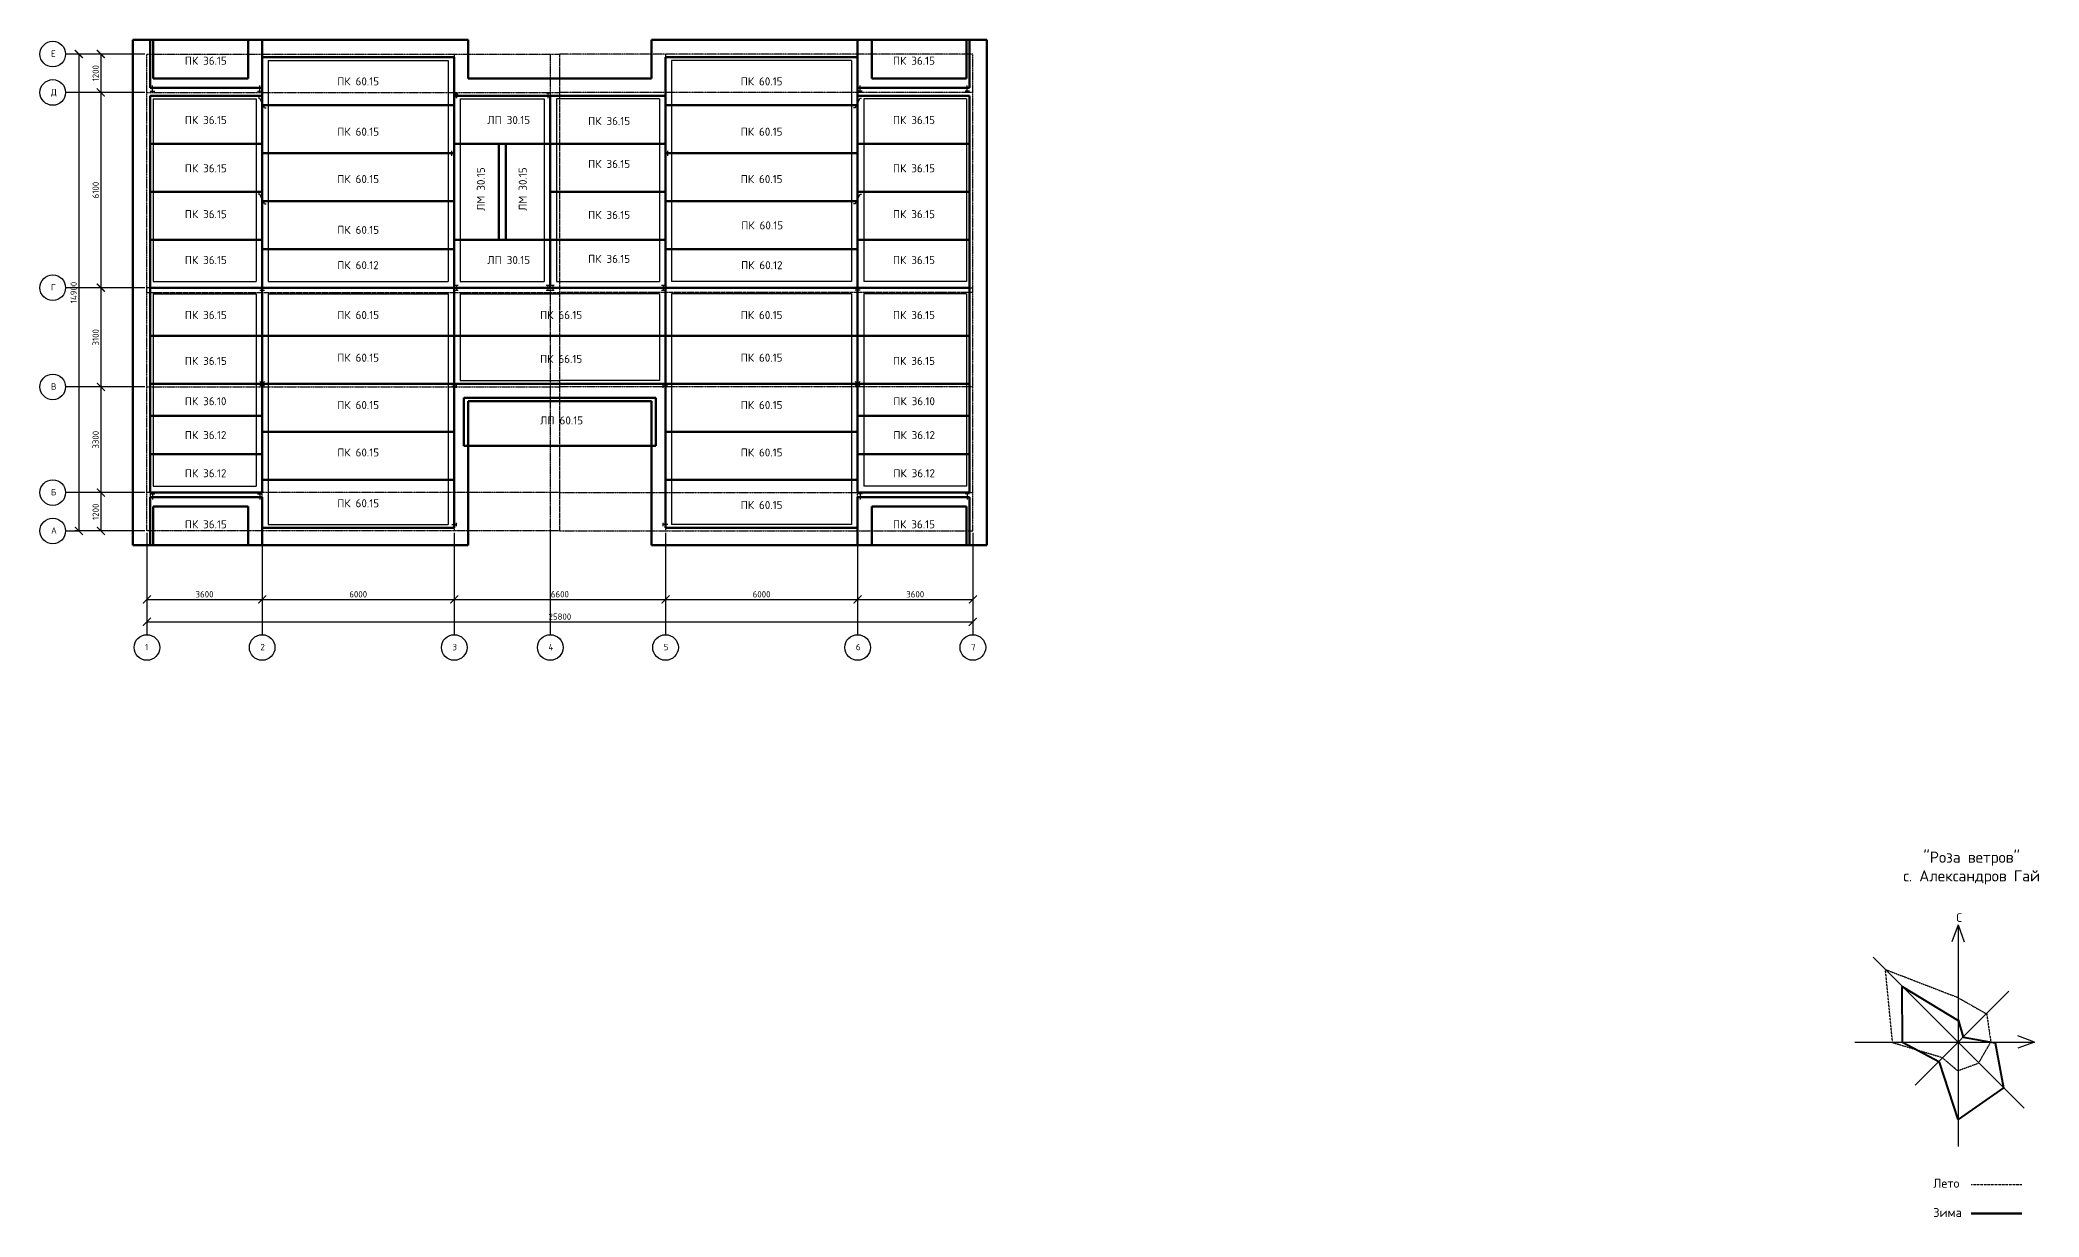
# Model space of a CAD drawing. Header units: millimetres. Extents: x -273369 to 399464, y -35443 to 194245.
# Drawn here: x -2590 to 59853, y -20681 to 16093 of the extents above; entities that cross this region are included whole.
import ezdxf

# ---------------------------------------------------------------- set-up
doc = ezdxf.new("R2010")
doc.units = ezdxf.units.MM
for name, pattern in [('CENTER2', [28.575, 19.05, -3.175, 3.175, -3.175]), ('осевая', [50.8, 31.75, -6.35, 6.35, -6.35]), ('осеваяX2', [101.6, 63.5, -12.7, 12.7, -12.7]), ('штриховая2', [9.525, 6.35, -3.175])]:
    doc.linetypes.add(name, pattern=pattern)
doc.styles.add('PDF ISOCPEUR', font='isocpeur.ttf', dxfattribs={"height": 3})
doc.styles.add('Курс2', font='isocpeur.ttf', dxfattribs={"height": 2.5})
doc.styles.add('стиль3', font='isocpeur.ttf')
doc.dimstyles.new('Линейный', dxfattribs={"dimscale": 0, "dimtxt": 2, "dimasz": 2.5, "dimexe": 1.25, "dimexo": 0.625, "dimtad": 1, "dimtxsty": 'Курс2', "dimblk": 'ARCHTICK', "dimcen": 2.5, "dimadec": 0, "dimazin": 0, "dimtfac": 1, "dimtmove": 0, "dimatfit": 3, "dimldrblk": 'ARCHTICK', "dimfxl": 1, "dimarcsym": 0})

# ---------------------------------------------------------------- blocks, each defined once
blk = doc.blocks.new('_ArchTick')
at = {"color": 0, "linetype": 'ByBlock', "lineweight": 60, "const_width": 0.15}
blk.add_lwpolyline([(-0.5, -0.5), (0.5, 0.5)], dxfattribs=at)
blk = doc.blocks.new('*D155')
at = {"color": 0, "lineweight": -2, "transparency": 16777216}
for p, q in [((750, 690), (750, -1512)), ((4350, 690), (4350, -1512)), ((750, -1387), (4350, -1387))]:
    blk.add_line(p, q, dxfattribs=at)
at = {"layer": 'Defpoints', "color": 0, "transparency": 16777216}
for p in [(750, 753), (4350, 753), (4350, -1387)]:
    blk.add_point(p, dxfattribs=at)
at = {"color": 0, "lineweight": -2, "transparency": 16777216, "xscale": 250, "yscale": 250, "zscale": 250, "rotation": 180}
blk.add_blockref('_ArchTick', (750, -1387), dxfattribs=at)
at = {"color": 0, "lineweight": -2, "transparency": 16777216, "xscale": 250, "yscale": 250, "zscale": 250}
blk.add_blockref('_ArchTick', (4350, -1387), dxfattribs=at)
at = {"color": 0, "transparency": 16777216, "insert": (2550, -1225), "char_height": 200, "attachment_point": 5, "style": 'Курс2'}
blk.add_mtext('3600', dxfattribs=at)
blk = doc.blocks.new('*D156')
at = {"color": 0, "lineweight": -2, "transparency": 16777216}
for p, q in [((4350, 690), (4350, -1512)), ((10350, 690), (10350, -1512)), ((4350, -1387), (10350, -1387))]:
    blk.add_line(p, q, dxfattribs=at)
at = {"layer": 'Defpoints', "color": 0, "transparency": 16777216}
for p in [(4350, 753), (10350, 753), (10350, -1387)]:
    blk.add_point(p, dxfattribs=at)
at = {"color": 0, "lineweight": -2, "transparency": 16777216, "xscale": 250, "yscale": 250, "zscale": 250, "rotation": 180}
blk.add_blockref('_ArchTick', (4350, -1387), dxfattribs=at)
at = {"color": 0, "lineweight": -2, "transparency": 16777216, "xscale": 250, "yscale": 250, "zscale": 250}
blk.add_blockref('_ArchTick', (10350, -1387), dxfattribs=at)
at = {"color": 0, "transparency": 16777216, "insert": (7350, -1225), "char_height": 200, "attachment_point": 5, "style": 'Курс2'}
blk.add_mtext('6000', dxfattribs=at)
blk = doc.blocks.new('*D150')
at = {"color": 0, "lineweight": -2, "transparency": 16777216}
for p, q in [((10350, 690), (10350, -1512)), ((16950, 690), (16950, -1512)), ((10350, -1387), (16950, -1387))]:
    blk.add_line(p, q, dxfattribs=at)
at = {"layer": 'Defpoints', "color": 0, "transparency": 16777216}
for p in [(10350, 753), (16950, 753), (16950, -1387)]:
    blk.add_point(p, dxfattribs=at)
at = {"color": 0, "lineweight": -2, "transparency": 16777216, "xscale": 250, "yscale": 250, "zscale": 250, "rotation": 180}
blk.add_blockref('_ArchTick', (10350, -1387), dxfattribs=at)
at = {"color": 0, "lineweight": -2, "transparency": 16777216, "xscale": 250, "yscale": 250, "zscale": 250}
blk.add_blockref('_ArchTick', (16950, -1387), dxfattribs=at)
at = {"color": 0, "transparency": 16777216, "insert": (13650, -1225), "char_height": 200, "attachment_point": 5, "style": 'Курс2'}
blk.add_mtext('6600', dxfattribs=at)
blk = doc.blocks.new('*D151')
at = {"color": 0, "lineweight": -2, "transparency": 16777216}
for p, q in [((16950, 690), (16950, -1512)), ((22950, 690), (22950, -1512)), ((16950, -1387), (22950, -1387))]:
    blk.add_line(p, q, dxfattribs=at)
at = {"layer": 'Defpoints', "color": 0, "transparency": 16777216}
for p in [(16950, 753), (22950, 753), (22950, -1387)]:
    blk.add_point(p, dxfattribs=at)
at = {"color": 0, "lineweight": -2, "transparency": 16777216, "xscale": 250, "yscale": 250, "zscale": 250, "rotation": 180}
blk.add_blockref('_ArchTick', (16950, -1387), dxfattribs=at)
at = {"color": 0, "lineweight": -2, "transparency": 16777216, "xscale": 250, "yscale": 250, "zscale": 250}
blk.add_blockref('_ArchTick', (22950, -1387), dxfattribs=at)
at = {"color": 0, "transparency": 16777216, "insert": (19950, -1225), "char_height": 200, "attachment_point": 5, "style": 'Курс2'}
blk.add_mtext('6000', dxfattribs=at)
blk = doc.blocks.new('*D152')
at = {"color": 0, "lineweight": -2, "transparency": 16777216}
for p, q in [((22950, 690), (22950, -1512)), ((26550, 690), (26550, -1512)), ((22950, -1387), (26550, -1387))]:
    blk.add_line(p, q, dxfattribs=at)
at = {"layer": 'Defpoints', "color": 0, "transparency": 16777216}
for p in [(22950, 753), (26550, 753), (26550, -1387)]:
    blk.add_point(p, dxfattribs=at)
at = {"color": 0, "lineweight": -2, "transparency": 16777216, "xscale": 250, "yscale": 250, "zscale": 250, "rotation": 180}
blk.add_blockref('_ArchTick', (22950, -1387), dxfattribs=at)
at = {"color": 0, "lineweight": -2, "transparency": 16777216, "xscale": 250, "yscale": 250, "zscale": 250}
blk.add_blockref('_ArchTick', (26550, -1387), dxfattribs=at)
at = {"color": 0, "transparency": 16777216, "insert": (24750, -1225), "char_height": 200, "attachment_point": 5, "style": 'Курс2'}
blk.add_mtext('3600', dxfattribs=at)
blk = doc.blocks.new('*D153')
at = {"color": 0, "lineweight": -2, "transparency": 16777216}
for p, q in [((750, 690), (750, -2212)), ((26550, 690), (26550, -2212)), ((750, -2087), (26550, -2087))]:
    blk.add_line(p, q, dxfattribs=at)
at = {"layer": 'Defpoints', "color": 0, "transparency": 16777216}
for p in [(750, 753), (26550, 753), (26550, -2087)]:
    blk.add_point(p, dxfattribs=at)
at = {"color": 0, "lineweight": -2, "transparency": 16777216, "xscale": 250, "yscale": 250, "zscale": 250, "rotation": 180}
blk.add_blockref('_ArchTick', (750, -2087), dxfattribs=at)
at = {"color": 0, "lineweight": -2, "transparency": 16777216, "xscale": 250, "yscale": 250, "zscale": 250}
blk.add_blockref('_ArchTick', (26550, -2087), dxfattribs=at)
at = {"color": 0, "transparency": 16777216, "insert": (13650, -1925), "char_height": 200, "attachment_point": 5, "style": 'Курс2'}
blk.add_mtext('25800', dxfattribs=at)
blk = doc.blocks.new('*D157')
at = {"color": 0, "lineweight": -2, "transparency": 16777216}
for p, q in [((688, 15653), (-813, 15653)), ((-688, 15653), (-688, 14453)), ((688, 14453), (-813, 14453))]:
    blk.add_line(p, q, dxfattribs=at)
at = {"layer": 'Defpoints', "color": 0, "transparency": 16777216}
for p in [(750, 15653), (-688, 14453), (750, 14453)]:
    blk.add_point(p, dxfattribs=at)
at = {"color": 0, "lineweight": -2, "transparency": 16777216, "xscale": 250, "yscale": 250, "zscale": 250}
for p, rotation in [((-688, 15653), 90), ((-688, 14453), 270)]:
    blk.add_blockref('_ArchTick', p, dxfattribs=dict(at, rotation=rotation))
at = {"color": 0, "transparency": 16777216, "insert": (-850, 15053), "char_height": 200, "attachment_point": 5, "rotation": 90, "style": 'Курс2'}
blk.add_mtext('1200', dxfattribs=at)
blk = doc.blocks.new('*D158')
at = {"color": 0, "lineweight": -2, "transparency": 16777216}
for p, q in [((688, 14453), (-813, 14453)), ((-688, 14453), (-688, 8353)), ((688, 8353), (-813, 8353))]:
    blk.add_line(p, q, dxfattribs=at)
at = {"layer": 'Defpoints', "color": 0, "transparency": 16777216}
for p in [(750, 14453), (-688, 8353), (750, 8353)]:
    blk.add_point(p, dxfattribs=at)
at = {"color": 0, "lineweight": -2, "transparency": 16777216, "xscale": 250, "yscale": 250, "zscale": 250}
for p, rotation in [((-688, 14453), 90), ((-688, 8353), 270)]:
    blk.add_blockref('_ArchTick', p, dxfattribs=dict(at, rotation=rotation))
at = {"color": 0, "transparency": 16777216, "insert": (-850, 11403), "char_height": 200, "attachment_point": 5, "rotation": 90, "style": 'Курс2'}
blk.add_mtext('6100', dxfattribs=at)
blk = doc.blocks.new('*D159')
at = {"color": 0, "lineweight": -2, "transparency": 16777216}
for p, q in [((688, 8353), (-813, 8353)), ((-688, 8353), (-688, 5253)), ((688, 5253), (-813, 5253))]:
    blk.add_line(p, q, dxfattribs=at)
at = {"layer": 'Defpoints', "color": 0, "transparency": 16777216}
for p in [(750, 8353), (-688, 5253), (750, 5253)]:
    blk.add_point(p, dxfattribs=at)
at = {"color": 0, "lineweight": -2, "transparency": 16777216, "xscale": 250, "yscale": 250, "zscale": 250}
for p, rotation in [((-688, 8353), 90), ((-688, 5253), 270)]:
    blk.add_blockref('_ArchTick', p, dxfattribs=dict(at, rotation=rotation))
at = {"color": 0, "transparency": 16777216, "insert": (-850, 6803), "char_height": 200, "attachment_point": 5, "rotation": 90, "style": 'Курс2'}
blk.add_mtext('3100', dxfattribs=at)
blk = doc.blocks.new('*D160')
at = {"color": 0, "lineweight": -2, "transparency": 16777216}
for p, q in [((688, 5253), (-813, 5253)), ((-688, 5253), (-688, 1953)), ((688, 1953), (-813, 1953))]:
    blk.add_line(p, q, dxfattribs=at)
at = {"layer": 'Defpoints', "color": 0, "transparency": 16777216}
for p in [(750, 5253), (-688, 1953), (750, 1953)]:
    blk.add_point(p, dxfattribs=at)
at = {"color": 0, "lineweight": -2, "transparency": 16777216, "xscale": 250, "yscale": 250, "zscale": 250}
for p, rotation in [((-688, 5253), 90), ((-688, 1953), 270)]:
    blk.add_blockref('_ArchTick', p, dxfattribs=dict(at, rotation=rotation))
at = {"color": 0, "transparency": 16777216, "insert": (-850, 3603), "char_height": 200, "attachment_point": 5, "rotation": 90, "style": 'Курс2'}
blk.add_mtext('3300', dxfattribs=at)
blk = doc.blocks.new('*D161')
at = {"color": 0, "lineweight": -2, "transparency": 16777216}
for p, q in [((688, 1953), (-813, 1953)), ((-688, 1953), (-688, 753)), ((688, 753), (-813, 753))]:
    blk.add_line(p, q, dxfattribs=at)
at = {"layer": 'Defpoints', "color": 0, "transparency": 16777216}
for p in [(750, 1953), (-688, 753), (750, 753)]:
    blk.add_point(p, dxfattribs=at)
at = {"color": 0, "lineweight": -2, "transparency": 16777216, "xscale": 250, "yscale": 250, "zscale": 250}
for p, rotation in [((-688, 1953), 90), ((-688, 753), 270)]:
    blk.add_blockref('_ArchTick', p, dxfattribs=dict(at, rotation=rotation))
at = {"color": 0, "transparency": 16777216, "insert": (-850, 1353), "char_height": 200, "attachment_point": 5, "rotation": 90, "style": 'Курс2'}
blk.add_mtext('1200', dxfattribs=at)
blk = doc.blocks.new('*D154')
at = {"color": 0, "lineweight": -2, "transparency": 16777216}
for p, q in [((688, 15653), (-1500, 15653)), ((-1375, 15653), (-1375, 753)), ((688, 753), (-1500, 753))]:
    blk.add_line(p, q, dxfattribs=at)
at = {"layer": 'Defpoints', "color": 0, "transparency": 16777216}
for p in [(750, 15653), (-1375, 753), (750, 753)]:
    blk.add_point(p, dxfattribs=at)
at = {"color": 0, "lineweight": -2, "transparency": 16777216, "xscale": 250, "yscale": 250, "zscale": 250}
for p, rotation in [((-1375, 15653), 90), ((-1375, 753), 270)]:
    blk.add_blockref('_ArchTick', p, dxfattribs=dict(at, rotation=rotation))
at = {"color": 0, "transparency": 16777216, "insert": (-1537, 8203), "char_height": 200, "attachment_point": 5, "rotation": 90, "style": 'Курс2'}
blk.add_mtext('14900', dxfattribs=at)

msp = doc.modelspace()

# ---------------------------------------------------------------- linework, layer by layer
for p, q in [((-1374.564, 15652.601), (-1774.564, 15652.601)), ((4540.178, 15452.601), (10160.178, 15452.601)), ((4540.178, 15452.601), (4540.178, 8542.601)), ((10160.178, 15452.601), (10160.178, 8542.601)), ((17140.178, 15452.601), (17140.178, 8542.601)), ((22760.178, 15452.601), (17140.178, 15452.601)), ((22760.178, 15452.601), (22760.178, 8542.601)), ((-687.665, 14452.601), (-1787.665, 14452.601)), ((855.178, 14492.601), (995.178, 14492.601)), ((925.178, 14492.601), (925.178, 14667.601)), ((4205.178, 14492.601), (4345.178, 14492.601)), ((4275.178, 14492.601), (4275.178, 14667.601)), ((10475.178, 14402.601), (10375.178, 14402.601)), ((10425.178, 14352.601), (10425.178, 14402.601)), ((13325.178, 14427.601), (13225.178, 14427.601)), ((13275.178, 14427.601), (13275.178, 14277.601)), ((23095.178, 14492.601), (22955.178, 14492.601)), ((23025.178, 14492.601), (23025.178, 14667.601)), ((26445.178, 14492.601), (26305.178, 14492.601)), ((26375.178, 14492.601), (26375.178, 14667.601)), ((950.178, 14252.601), (4160.178, 14252.601)), ((950.178, 14252.601), (950.178, 8542.601)), ((4160.178, 14252.601), (4160.178, 8542.601)), ((4275.178, 14277.601), (4225.178, 14277.601)), ((4425.178, 13977.601), (4275.178, 14277.601)), ((4275.178, 14277.601), (4275.178, 14277.601)), ((4350.178, 14052.601), (4425.178, 14052.601)), ((4425.178, 13977.601), (4475.178, 13977.601)), ((10425.178, 14352.601), (10425.178, 14277.601)), ((10425.178, 14277.601), (10425.178, 14352.601)), ((10540.178, 14252.601), (13160.178, 14252.601)), ((10540.178, 14252.601), (10540.178, 8542.601)), ((13160.178, 14252.601), (13160.178, 8542.601)), ((13350.178, 14352.601), (13275.178, 14352.601)), ((16760.178, 14252.601), (13540.178, 14252.601)), ((13540.178, 14252.601), (13540.178, 8542.601)), ((16760.178, 14252.601), (16760.178, 8542.601)), ((22875.178, 13977.601), (22825.178, 13977.601)), ((22875.178, 13977.601), (23025.178, 14277.601)), ((23025.178, 14277.601), (23075.178, 14277.601)), ((23140.178, 14252.601), (23140.178, 8542.601)), ((26350.178, 14252.601), (23140.178, 14252.601)), ((26350.178, 14252.601), (26350.178, 8542.601)), ((10275.178, 12477.601), (10275.178, 12627.601)), ((11740.178, 12852.601), (10540.178, 12852.601)), ((17025.178, 12477.601), (17025.178, 12627.601)), ((4275.178, 11277.601), (4225.178, 11277.601)), ((4425.178, 10977.601), (4275.178, 11277.601)), ((4350.178, 11352.601), (4350.178, 11277.601)), ((22875.178, 10977.601), (23025.178, 11277.601)), ((23025.178, 11277.601), (23075.178, 11277.601)), ((4425.178, 10977.601), (4475.178, 10977.601)), ((22875.178, 10977.601), (22825.178, 10977.601)), ((-687.665, 8352.601), (-1787.665, 8352.601)), ((950.178, 8542.601), (4160.178, 8542.601)), ((950.178, 8162.601), (950.178, 2152.601)), ((950.178, 8162.601), (4160.178, 8162.601)), ((4160.178, 8162.601), (4160.178, 2152.601)), ((4275.178, 8277.601), (4425.178, 8277.601)), ((4540.178, 8542.601), (10160.178, 8542.601)), ((4540.178, 8162.601), (4540.178, 952.601)), ((4540.178, 8162.601), (10160.178, 8162.601)), ((10160.178, 8162.601), (10160.178, 952.601)), ((10375.178, 8427.601), (10475.178, 8427.601)), ((10375.178, 8277.601), (10475.178, 8277.601)), ((10425.178, 8427.601), (10425.178, 8277.601)), ((10540.178, 8542.601), (13160.178, 8542.601)), ((10540.178, 8162.601), (13650.178, 8162.601)), ((10540.178, 8162.601), (10540.178, 5452.601)), ((13225.178, 8427.601), (13325.178, 8427.601)), ((13225.178, 8277.601), (13325.178, 8277.601)), ((13275.178, 8427.601), (13275.178, 8277.601)), ((13375.178, 8427.601), (13475.178, 8427.601)), ((13375.178, 8277.601), (13475.178, 8277.601)), ((13425.178, 8427.601), (13425.178, 8277.601)), ((13540.178, 8542.601), (16760.178, 8542.601)), ((16760.178, 8162.601), (13650.178, 8162.601)), ((16760.178, 8162.601), (16760.178, 5452.601)), ((16825.178, 8427.601), (16925.178, 8427.601)), ((16825.178, 8277.601), (16925.178, 8277.601)), ((16875.178, 8427.601), (16875.178, 8277.601)), ((17025.178, 8352.601), (16875.178, 8352.601)), ((22760.178, 8542.601), (17140.178, 8542.601)), ((17140.178, 8162.601), (17140.178, 952.601)), ((22760.178, 8162.601), (17140.178, 8162.601)), ((22760.178, 8162.601), (22760.178, 952.601)), ((23025.178, 8277.601), (22875.178, 8277.601)), ((22950.178, 8352.601), (22950.178, 8277.601)), ((26350.178, 8542.601), (23140.178, 8542.601)), ((23140.178, 8162.601), (23140.178, 2152.601)), ((26350.178, 8162.601), (23140.178, 8162.601)), ((26350.178, 8162.601), (26350.178, 2152.601)), ((-687.665, 5252.601), (-1787.665, 5252.601)), ((4425.178, 5427.601), (4275.178, 5277.601)), ((4425.178, 5277.601), (4275.178, 5427.601)), ((10275.178, 5277.601), (10425.178, 5277.601)), ((10425.178, 5227.601), (10425.178, 5327.601)), ((10540.178, 5452.601), (13650.178, 5452.601)), ((16760.178, 5452.601), (13650.178, 5452.601)), ((17025.178, 5352.601), (16875.178, 5352.601)), ((16875.178, 5227.601), (16875.178, 5327.601)), ((17025.178, 5277.601), (16875.178, 5277.601)), ((22875.178, 5427.601), (23025.178, 5277.601)), ((22875.178, 5277.601), (23025.178, 5427.601)), ((-687.665, 1952.601), (-1787.665, 1952.601)), ((850.178, 1952.601), (850.178, 312.601)), ((855.178, 1912.601), (995.178, 1912.601)), ((925.178, 1912.601), (925.178, 1737.601)), ((950.178, 2152.601), (4160.178, 2152.601)), ((4205.178, 1912.601), (4345.178, 1912.601)), ((4275.178, 1912.601), (4275.178, 1737.601)), ((23095.178, 1912.601), (22955.178, 1912.601)), ((23025.178, 1912.601), (23025.178, 1737.601)), ((26350.178, 2152.601), (23140.178, 2152.601)), ((26445.178, 1912.601), (26305.178, 1912.601)), ((26375.178, 1912.601), (26375.178, 1737.601)), ((4350.178, 1812.601), (4275.178, 1812.601)), ((4350.178, 312.601), (4350.178, 1812.601)), ((-1789.822, 752.601), (-1374.564, 752.601)), ((4540.178, 952.601), (10160.178, 952.601)), ((10275.178, 952.601), (10425.178, 952.601)), ((10425.178, 902.601), (10425.178, 1002.601)), ((13350.178, 752.601), (13350.178, -2487.399)), ((16875.178, 902.601), (16875.178, 1002.601)), ((17025.178, 952.601), (16875.178, 952.601)), ((22760.178, 952.601), (17140.178, 952.601)), ((4350.178, -1387.399), (4350.178, -2487.399)), ((10350.178, -1387.399), (10350.178, -2487.399)), ((16950.178, -1387.399), (16950.178, -2487.399)), ((22950.178, -1387.399), (22950.178, -2487.399)), ((750.178, -2087.399), (750.178, -2487.399)), ((26550.178, -2087.399), (26550.178, -2487.399))]:
    msp.add_line(p, q)
at = {"lineweight": 60}
for p, q in [((310.178, 16092.601), (310.178, 312.601)), ((310.178, 16092.601), (950.178, 16092.601)), ((4350.178, 16092.601), (850.178, 16092.601)), ((850.178, 16092.601), (850.178, 14592.601)), ((950.178, 16092.601), (950.178, 14892.601)), ((3910.178, 16092.601), (10790.178, 16092.601)), ((3910.178, 16092.601), (3910.178, 14892.601)), ((4350.178, 14592.601), (4350.178, 16092.601)), ((10790.178, 16092.601), (10790.178, 14892.601)), ((16510.178, 16092.601), (16510.178, 14892.601)), ((23390.178, 16092.601), (16510.178, 16092.601)), ((22950.178, 16092.601), (26450.178, 16092.601)), ((22950.178, 14592.601), (22950.178, 16092.601)), ((23390.178, 16092.601), (23390.178, 14892.601)), ((26350.178, 16092.601), (26350.178, 14892.601)), ((26990.178, 16092.601), (26350.178, 16092.601)), ((26450.178, 16092.601), (26450.178, 14592.601)), ((26990.178, 16092.601), (26990.178, 312.601)), ((4350.178, 15552.601), (10350.178, 15552.601)), ((4350.178, 15552.601), (4350.178, 8352.601)), ((10350.178, 15552.601), (10350.178, 8352.601)), ((22950.178, 15552.601), (16950.178, 15552.601)), ((16950.178, 15552.601), (16950.178, 8352.601)), ((22950.178, 15552.601), (22950.178, 8352.601)), ((850.178, 14592.601), (4350.178, 14592.601)), ((950.178, 14892.601), (3910.178, 14892.601)), ((10790.178, 14892.601), (13650.178, 14892.601)), ((16510.178, 14892.601), (13650.178, 14892.601)), ((26450.178, 14592.601), (22950.178, 14592.601)), ((26350.178, 14892.601), (23390.178, 14892.601)), ((850.178, 14352.601), (4350.178, 14352.601)), ((850.178, 14352.601), (850.178, 8352.601)), ((4350.178, 14352.601), (4350.178, 8352.601)), ((4350.178, 14052.601), (10350.178, 14052.601)), ((10350.178, 12852.601), (10350.178, 14352.601)), ((10350.178, 14352.601), (13350.178, 14352.601)), ((13350.178, 14352.601), (13350.178, 12852.601)), ((13350.178, 14352.601), (16950.178, 14352.601)), ((22950.178, 14052.601), (16950.178, 14052.601)), ((26450.178, 14352.601), (22950.178, 14352.601)), ((22950.178, 14352.601), (22950.178, 8352.601)), ((26450.178, 14352.601), (26450.178, 8352.601)), ((850.178, 12852.601), (4350.178, 12852.601)), ((4350.178, 12552.601), (10350.178, 12552.601)), ((13350.178, 12852.601), (10350.178, 12852.601)), ((11740.178, 9852.601), (11740.178, 12852.601)), ((11960.178, 12852.601), (11960.178, 9852.601)), ((13350.178, 12852.601), (16950.178, 12852.601)), ((13350.178, 12852.601), (13350.178, 9852.601)), ((22950.178, 12552.601), (16950.178, 12552.601)), ((26450.178, 12852.601), (22950.178, 12852.601)), ((850.178, 11352.601), (4350.178, 11352.601)), ((13350.178, 11352.601), (16950.178, 11352.601)), ((26450.178, 11352.601), (22950.178, 11352.601)), ((4350.178, 11052.601), (10350.178, 11052.601)), ((22950.178, 11052.601), (16950.178, 11052.601)), ((850.178, 9852.601), (4350.178, 9852.601)), ((4350.178, 9552.601), (10350.178, 9552.601)), ((13350.178, 9852.601), (10350.178, 9852.601)), ((10350.178, 9852.601), (10350.178, 8352.601)), ((13350.178, 8352.601), (13350.178, 9852.601)), ((13350.178, 9852.601), (16950.178, 9852.601)), ((22950.178, 9552.601), (16950.178, 9552.601)), ((26450.178, 9852.601), (22950.178, 9852.601)), ((850.178, 8352.601), (4350.178, 8352.601)), ((850.178, 8352.601), (850.178, 1952.601)), ((4350.178, 8352.601), (4350.178, 1952.601)), ((4350.178, 8352.601), (10350.178, 8352.601)), ((10350.178, 8352.601), (13350.178, 8352.601)), ((10350.178, 8352.601), (10350.178, 852.601)), ((10350.178, 8352.601), (16950.178, 8352.601)), ((16950.178, 8352.601), (16950.178, 5352.601)), ((16950.178, 8352.601), (16950.178, 852.601)), ((22950.178, 8352.601), (16950.178, 8352.601)), ((22950.178, 8352.601), (16950.178, 8352.601)), ((26450.178, 8352.601), (22950.178, 8352.601)), ((22950.178, 8352.601), (22950.178, 1952.601)), ((26450.178, 8352.601), (26450.178, 1952.601)), ((850.178, 6852.601), (4350.178, 6852.601)), ((4350.178, 6852.601), (10350.178, 6852.601)), ((10350.178, 6852.601), (16950.178, 6852.601)), ((22950.178, 6852.601), (16950.178, 6852.601)), ((26450.178, 6852.601), (22950.178, 6852.601)), ((850.178, 5352.601), (4350.178, 5352.601)), ((4350.178, 5352.601), (10350.178, 5352.601)), ((16950.178, 5352.601), (10350.178, 5352.601)), ((10350.178, 5352.601), (16950.178, 5352.601)), ((22950.178, 5352.601), (16950.178, 5352.601)), ((26450.178, 5352.601), (22950.178, 5352.601)), ((10650.178, 4912.601), (16650.178, 4912.601)), ((10650.178, 4912.601), (10650.178, 3412.601)), ((10790.178, 4812.601), (13650.178, 4812.601)), ((10790.178, 4812.601), (10790.178, 312.601)), ((16510.178, 4812.601), (13650.178, 4812.601)), ((16510.178, 4812.601), (16510.178, 312.601)), ((16650.178, 3412.601), (16650.178, 4912.601)), ((850.178, 4352.601), (4350.178, 4352.601)), ((4350.178, 3852.601), (10350.178, 3852.601)), ((22950.178, 3852.601), (16950.178, 3852.601)), ((26450.178, 4352.601), (22950.178, 4352.601)), ((850.178, 3152.601), (4350.178, 3152.601)), ((10650.178, 3412.601), (16650.178, 3412.601)), ((26450.178, 3152.601), (22950.178, 3152.601)), ((850.178, 1952.601), (4350.178, 1952.601)), ((4350.178, 2352.601), (10350.178, 2352.601)), ((22950.178, 2352.601), (16950.178, 2352.601)), ((26450.178, 1952.601), (22950.178, 1952.601)), ((850.178, 1812.601), (4350.178, 1812.601)), ((850.178, 312.601), (850.178, 1812.601)), ((950.178, 1512.601), (3910.178, 1512.601)), ((950.178, 1512.601), (950.178, 312.601)), ((3910.178, 312.601), (3910.178, 1512.601)), ((4350.178, 1812.601), (4350.178, 312.601)), ((22950.178, 1812.601), (22950.178, 312.601)), ((26450.178, 1812.601), (22950.178, 1812.601)), ((23390.178, 1512.601), (23390.178, 312.601)), ((26350.178, 1512.601), (23390.178, 1512.601)), ((26350.178, 1512.601), (26350.178, 312.601)), ((26450.178, 312.601), (26450.178, 1812.601)), ((10350.178, 852.601), (4350.178, 852.601)), ((16950.178, 852.601), (22950.178, 852.601)), ((310.178, 312.601), (950.178, 312.601)), ((4350.178, 312.601), (850.178, 312.601)), ((3910.178, 312.601), (10790.178, 312.601)), ((23390.178, 312.601), (16510.178, 312.601)), ((22950.178, 312.601), (26450.178, 312.601)), ((26990.178, 312.601), (26350.178, 312.601))]:
    msp.add_line(p, q, dxfattribs=at)
at = {"color": 116, "linetype": 'осевая', "true_color": 0x136734}
for p, q in [((750.178, 752.601), (750.178, 15652.601)), ((4350.178, 752.601), (4350.178, 15652.601)), ((10350.178, 15652.601), (10350.178, 752.601)), ((13350.178, 15652.601), (13350.178, 752.601)), ((16950.178, 15652.601), (16950.178, 752.601)), ((22950.178, 752.601), (22950.178, 15652.601)), ((26550.178, 752.601), (26550.178, 15652.601))]:
    msp.add_line(p, q, dxfattribs=at)
at = {"color": 217, "linetype": 'осевая', "true_color": 0x93278f}
for p, q in [((750.178, 15652.601), (13650.178, 15652.601)), ((26550.178, 15652.601), (13650.178, 15652.601)), ((750.178, 14452.601), (13650.178, 14452.601)), ((26550.178, 14452.601), (13650.178, 14452.601)), ((13650.178, 8352.601), (750.178, 8352.601)), ((13650.178, 8352.601), (26550.178, 8352.601)), ((750.178, 5252.601), (13650.178, 5252.601)), ((26550.178, 5252.601), (13650.178, 5252.601)), ((13650.178, 1952.601), (750.178, 1952.601)), ((13650.178, 1952.601), (26550.178, 1952.601)), ((13650.178, 752.601), (750.178, 752.601)), ((13650.178, 752.601), (26550.178, 752.601))]:
    msp.add_line(p, q, dxfattribs=at)
at = {"color": 242, "linetype": 'осеваяX2', "true_color": 0xcd2027}
for p, q in [((13650.178, 752.601), (13650.178, 15652.601)), ((750.178, 8202.601), (13650.178, 8202.601)), ((26550.178, 8202.601), (13650.178, 8202.601))]:
    msp.add_line(p, q, dxfattribs=at)
at = {"color": 0, "lineweight": 25}
for p, q in [((57324.562, -11556.999), (57131.425, -12081.103)), ((57324.562, -11556.999), (57324.562, -18480.501)), ((57324.562, -11556.999), (57517.7, -12081.103)), ((54674.174, -12565.151), (59394.447, -17285.424)), ((58912.321, -13627.781), (55980.126, -16559.976)), ((54099.095, -15215.539), (59711.35, -15215.539)), ((59711.35, -15215.539), (59187.246, -15022.402)), ((59711.35, -15215.539), (59187.246, -15408.677))]:
    msp.add_line(p, q, dxfattribs=at)
at = {"color": 0, "linetype": 'штриховая2', "lineweight": 25}
for p, q in [((55056.819, -12948.391), (57306.37, -13817.421)), ((55279.652, -15237.543), (55056.819, -12958.989)), ((57306.37, -13817.421), (58218.924, -14336.719)), ((58218.924, -14336.719), (58346.257, -15205.749)), ((56828.871, -15703.851), (55279.652, -15237.543)), ((58346.257, -15205.749), (57953.646, -15884.016)), ((57316.981, -16117.17), (56828.871, -15703.851)), ((57953.646, -15884.016), (57316.981, -16117.17)), ((57734.767, -19660.771), (59316.422, -19660.771))]:
    msp.add_line(p, q, dxfattribs=at)
at = {"color": 0, "lineweight": 40}
for p, q in [((55588.834, -15225.751), (55578.438, -13481.543)), ((55578.438, -13481.543), (57323.393, -14539.686)), ((57324.562, -14525.576), (57482.304, -15057.715)), ((56742.688, -15838.3), (55588.834, -15225.751)), ((57482.304, -15057.715), (58482.928, -15239.421)), ((58482.928, -15239.421), (58738.545, -16648.111)), ((57324.813, -17634.419), (56742.688, -15838.3)), ((58738.545, -16648.111), (57324.813, -17634.419))]:
    msp.add_line(p, q, dxfattribs=at)
at = {"color": 0, "lineweight": 53}
msp.add_line((57734.767, -20575.035), (59316.422, -20575.035), dxfattribs=at)
for centre in [(-2189.822, 15652.601), (-2189.822, 14452.601), (-2189.822, 8352.601), (-2189.822, 5252.601), (-2189.822, 1952.601), (-2189.822, 752.601), (750.178, -2887.399), (4350.178, -2887.399), (10350.178, -2887.399), (13350.178, -2887.399), (16950.178, -2887.399), (22950.178, -2887.399), (26550.178, -2887.399)]:
    msp.add_circle(centre, 400)

# ---------------------------------------------------------------- texts
at = {"style": 'Курс2'}
for s, p in [('Е', (-2244.407, 15565.324)), ('Д', (-2244.407, 14365.324)), ('Г', (-2244.407, 8265.324)), ('В', (-2244.407, 5165.324)), ('Б', (-2244.407, 1865.324)), ('А', (-2244.407, 665.324)), ('1', (695.593, -2974.676)), ('2', (4295.593, -2974.676)), ('3', (10295.593, -2974.676)), ('4', (13295.593, -2974.676)), ('5', (16895.593, -2974.676)), ('6', (22895.593, -2974.676)), ('7', (26495.593, -2974.676))]:
    msp.add_text(s, height=200, dxfattribs=at).set_placement(p)
at = {"char_height": 250, "style": 'Курс2'}
for s, insert, attachment_point in [('ПК 36.15', (1934.752, 15318.836), 7), ('ПК 36.15', (25365.604, 15318.836), 9), ('ПК 60.15', (6696.866, 14923.956), 1), ('ПК 60.15', (20603.49, 14923.956), 3), ('ПК 36.15', (1934.752, 13715.717), 1), ('ПК 60.15', (6696.866, 13352.203), 1), ('ЛП 30.15', (11382.42, 13716.412), 1), ('ПК 36.15', (15843.673, 13684.967), 3), ('ПК 60.15', (20603.49, 13352.203), 3), ('ПК 36.15', (25365.604, 13715.717), 3), ('ПК 36.15', (1934.752, 12209.032), 1), ('ПК 60.15', (6696.866, 11871.128), 1), ('ПК 36.15', (15843.673, 12344.766), 3), ('ПК 60.15', (20603.49, 11871.128), 3), ('ПК 36.15', (25365.604, 12209.032), 3), ('ПК 36.15', (1934.752, 10775.332), 1), ('ПК 36.15', (15843.673, 10751.904), 3), ('ПК 36.15', (25365.604, 10775.332), 3), ('ПК 60.15', (6696.866, 10284.262), 1), ('ПК 60.15', (20621.076, 10424.853), 3), ('ПК 36.15', (15843.673, 9378.747), 3), ('ПК 36.15', (1934.752, 9341.242), 1), ('ПК 60.12', (6696.866, 9181.013), 1), ('ЛП 30.15', (11382.42, 9341.242), 1), ('ПК 60.12', (20603.49, 9181.013), 3), ('ПК 36.15', (25365.604, 9341.242), 3), ('ПК 36.15', (1934.752, 7624.373), 1), ('ПК 60.15', (6696.866, 7624.373), 1), ('ПК 66.15', (13032.649, 7624.373), 1), ('ПК 60.15', (20603.49, 7624.373), 3), ('ПК 36.15', (25365.604, 7624.373), 3), ('ПК 60.15', (6696.866, 6292.477), 1), ('ПК 66.15', (13032.649, 6253.084), 1), ('ПК 60.15', (20603.49, 6292.477), 3), ('ПК 36.15', (1934.752, 6191.13), 1), ('ПК 36.15', (25365.604, 6191.13), 3), ('ПК 36.10', (1934.752, 4930.857), 1), ('ПК 60.15', (6696.866, 4810.93), 1), ('ПК 60.15', (20603.49, 4810.93), 3), ('ПК 36.10', (25365.604, 4930.857), 3), ('ПК 36.12', (1934.752, 3872.752), 1), ('ЛП 60.15', (13032.649, 4331.97), 1), ('ПК 36.12', (25365.604, 3872.752), 3), ('ПК 60.15', (6696.866, 3329.383), 1), ('ПК 60.15', (20603.49, 3329.383), 3), ('ПК 36.12', (1934.752, 2680.342), 1), ('ПК 36.12', (25365.604, 2680.342), 3), ('ПК 60.15', (6696.866, 1743.079), 1), ('ПК 60.15', (20603.49, 1687.56), 3), ('ПК 36.15', (1934.752, 1086.366), 1), ('ПК 36.15', (25365.604, 1086.366), 3)]:
    msp.add_mtext_dynamic_manual_height_columns(s, width=4028.16466, gutter_width=12.5, heights=[0], dxfattribs=dict(at, insert=insert, attachment_point=attachment_point))
at = {"char_height": 250, "attachment_point": 1, "rotation": 90, "style": 'Курс2'}
for insert in [(11056.486, 10751.606), (12364.77, 10751.606)]:
    msp.add_mtext_dynamic_manual_height_columns('ЛМ 30.15', width=4028.16466, gutter_width=12.5, heights=[0], dxfattribs=dict(at, insert=insert))
at = {"color": 0, "linetype": 'CENTER2', "ltscale": 100, "insert": (57749.012, -9778.305), "char_height": 349.75844, "attachment_point": 5, "style": 'стиль3'}
msp.add_mtext_dynamic_manual_height_columns('"Роза ветров"\\Pс. Александров Гай ', width=9181.7746, gutter_width=12.5, heights=[0], dxfattribs=at)
at = {"color": 0, "attachment_point": 1, "style": 'PDF ISOCPEUR'}
for s, insert, char_height in [('{\\C256;С}', (57271.119, -11189.517), 272.3327), ('{\\C256;Лето}', (56547.569, -19486.04), 281.05589), ('{\\C256;Зима}', (56547.569, -20400.304), 281.05589)]:
    msp.add_mtext_dynamic_manual_height_columns(s, width=173.83998, gutter_width=12.5, heights=[0], dxfattribs=dict(at, insert=insert, char_height=char_height))

# ---------------------------------------------------------------- dimensions: what is measured, and where the dimension line sits
for base, p1, p2, picture, middle in [((-1374.564, 752.601), (750.178, 15652.601), (750.178, 752.601), '*D154', (-1537.064, 8202.601)), ((-687.665, 14452.601), (750.178, 15652.601), (750.178, 14452.601), '*D157', (-850.165, 15052.601)), ((-687.665, 8352.601), (750.178, 14452.601), (750.178, 8352.601), '*D158', (-850.165, 11402.601)), ((-687.665, 5252.601), (750.178, 8352.601), (750.178, 5252.601), '*D159', (-850.165, 6802.601)), ((-687.665, 1952.601), (750.178, 5252.601), (750.178, 1952.601), '*D160', (-850.165, 3602.601)), ((-687.665, 752.601), (750.178, 1952.601), (750.178, 752.601), '*D161', (-850.165, 1352.601))]:
    dim = msp.add_linear_dim(base=base, p1=p1, p2=p2, angle=90, dimstyle='Линейный')
    dim.commit()
    dim.dimension.update_dxf_attribs({"geometry": picture, "text_midpoint": middle})
for base, p1, p2, picture, middle in [((4350.178, -1387.399), (750.178, 752.601), (4350.178, 752.601), '*D155', (2550.178, -1224.899)), ((26550.178, -2087.399), (750.178, 752.601), (26550.178, 752.601), '*D153', (13650.178, -1924.899)), ((10350.178, -1387.399), (4350.178, 752.601), (10350.178, 752.601), '*D156', (7350.178, -1224.899)), ((16950.178, -1387.399), (10350.178, 752.601), (16950.178, 752.601), '*D150', (13650.178, -1224.899)), ((22950.178, -1387.399), (16950.178, 752.601), (22950.178, 752.601), '*D151', (19950.178, -1224.899)), ((26550.178, -1387.399), (22950.178, 752.601), (26550.178, 752.601), '*D152', (24750.178, -1224.899))]:
    dim = msp.add_linear_dim(base=base, p1=p1, p2=p2, dimstyle='Линейный')
    dim.commit()
    dim.dimension.update_dxf_attribs({"geometry": picture, "text_midpoint": middle})

doc.saveas('drawing.dxf')
